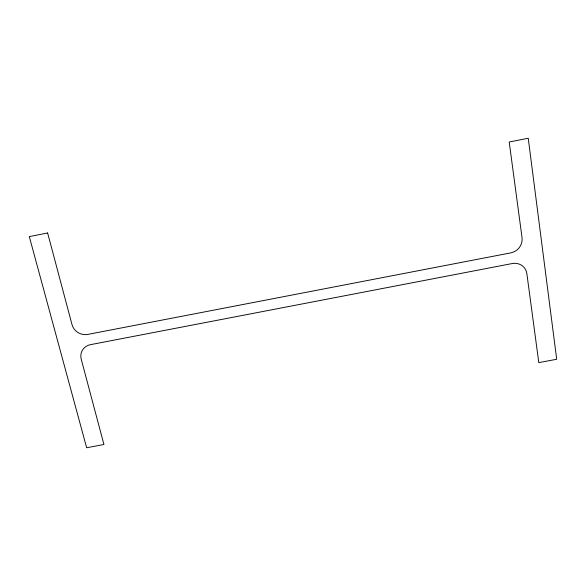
<?xml version="1.0" encoding="UTF-8"?>
<svg xmlns="http://www.w3.org/2000/svg" width="586" height="586" viewBox="0 0 586 586"><rect width="100%" height="100%" fill="white"/><g stroke="black" fill="none" stroke-linecap="round" stroke-linejoin="round"><path stroke-width="0.88" d="M47.62 232.979L29.3 236.59L86.655 447.748L103.934 444.496L81.205 359.145A13.017 12.138 24.3 0 1 90.5 344.656L512.23 263.546A13.302 12.474 -37 0 1 526.865 273.662L538.798 362.631L556.7 359.262L528.235 138.252L509.205 142.002L522.031 237.616A13.478 12.694 -41.3 0 1 510.758 252.881L87.812 334.408A13.185 12.343 28.3 0 1 72.005 324.585L47.62 232.979"/></g></svg>
